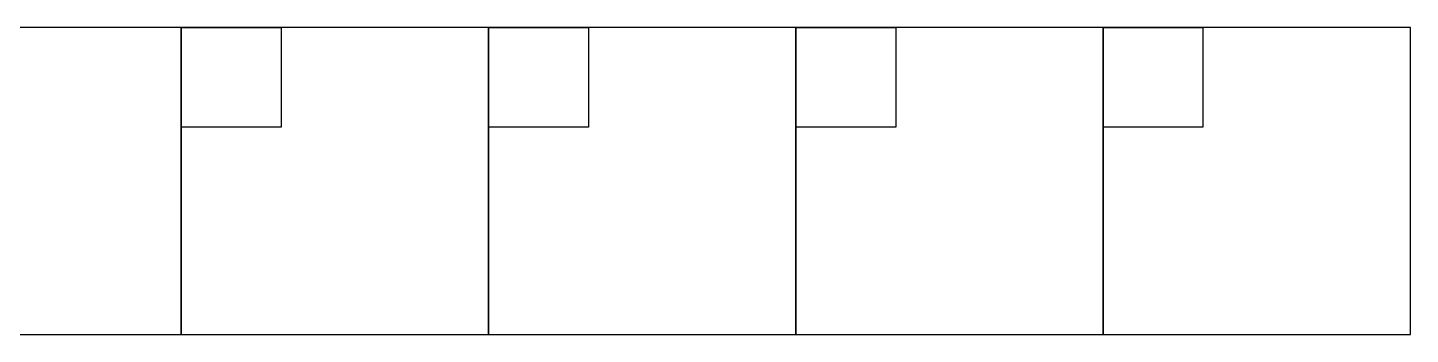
# Paper-space layout '3.1-Шт2' of a CAD drawing. Header units: millimetres. Extents: x -143 to 3817, y 0 to 440.
# Drawn here: x 1837 to 3817, y 0 to 440 of the extents above; entities that cross this region are included whole.
import ezdxf

# ---------------------------------------------------------------- set-up
doc = ezdxf.new("R2010")
doc.units = ezdxf.units.MM

# ---------------------------------------------------------------- blocks, each defined once
blk = doc.blocks.new('*U5465')
at = {"color": 4}
blk.add_lwpolyline([(-220, -220), (220, -220), (220, 220), (-220, 220)], close=True, dxfattribs=at)
at = {"color": 3}
blk.add_lwpolyline([(-220, 220), (-77, 220), (-77, 77), (-220, 77)], close=True, dxfattribs=at)
blk = doc.blocks.new('*U5466')
at = {"color": 0, "linetype": 'ByBlock', "lineweight": -2, "transparency": 16777216}
for p in [(1760, 0), (2200, 0), (2640, 0), (3080, 0), (3520, 0)]:
    blk.add_blockref('*U5465', p, dxfattribs=at)

psp = doc.layouts.new('3.1-Шт2')

# ---------------------------------------------------------------- block references
psp.add_blockref('*U5466', (77, 220))

doc.saveas('drawing.dxf')
